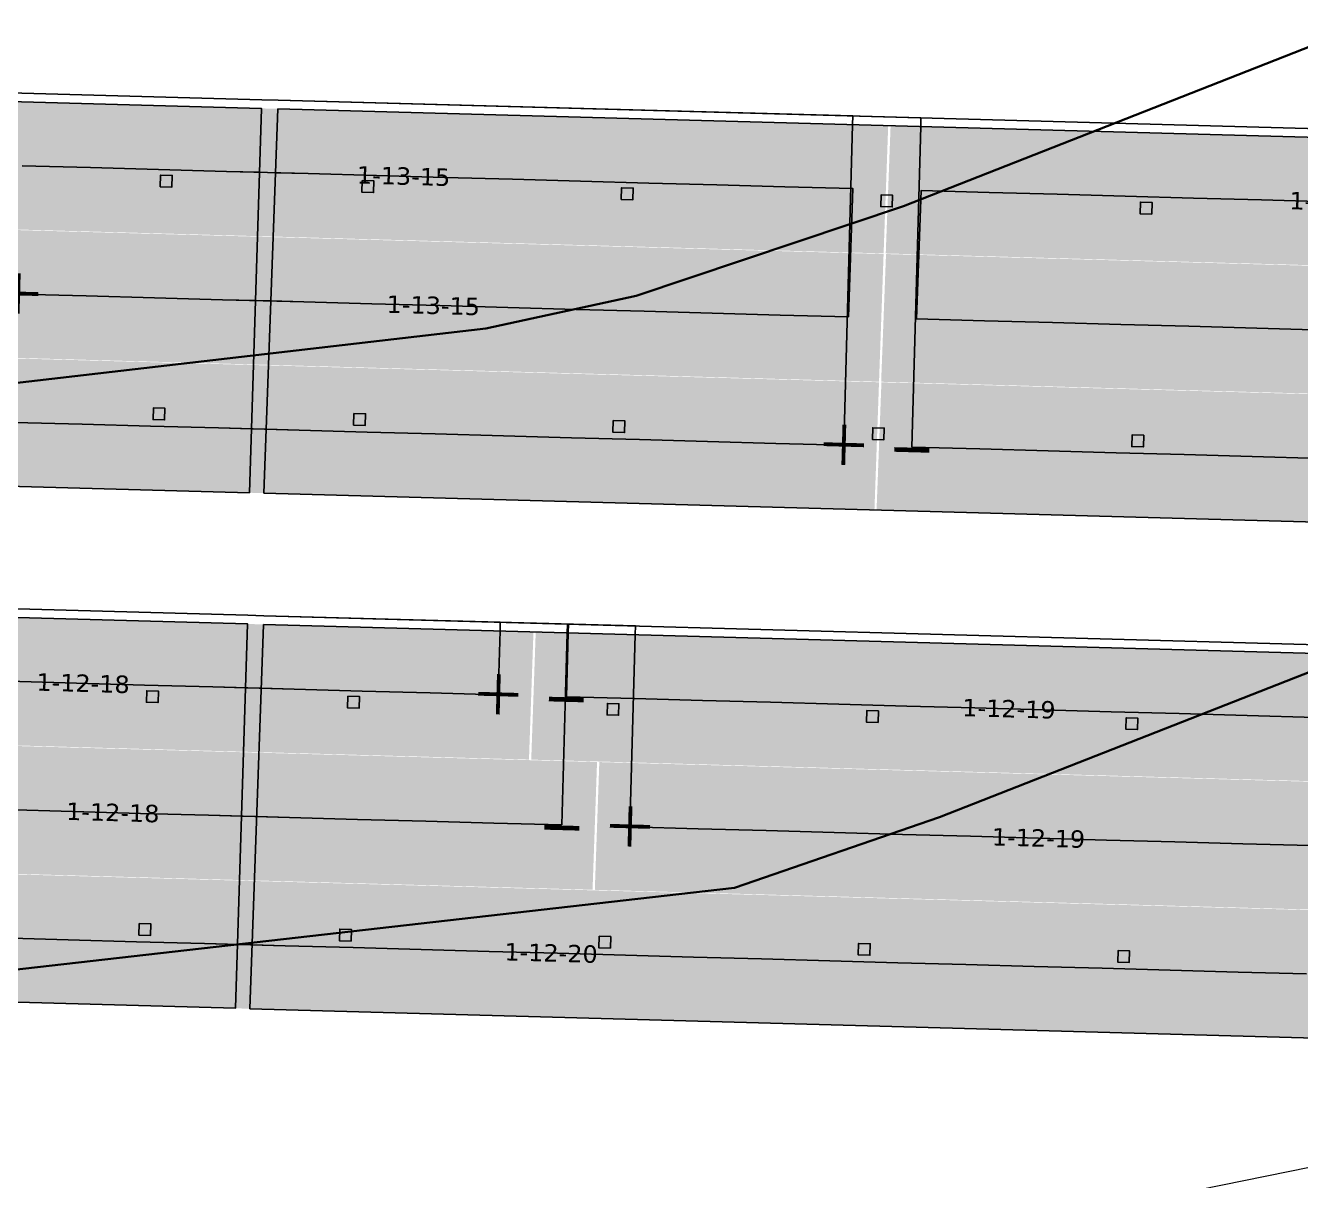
# Model space of a CAD drawing. Header units: metres. Extents: x 1477905 to 1478744, y 4202276 to 4202610.
# Drawn here: x 1478377.03 to 1478398.98, y 4202398.02 to 4202417.91 of the extents above; entities that cross this region are included whole.
import ezdxf

# ---------------------------------------------------------------- set-up
doc = ezdxf.new("R2010")
doc.units = ezdxf.units.M
doc.layers.add('Nouveau Terrain - CN - Courbes', color=22, linetype='Continuous', lineweight=0)
for name, color, linetype in [('PVcase DC Extensions', 170, 'Continuous'), ('PVcase Device Coloring', 7, 'Continuous'), ('PVcase Polarity Symbols', 7, 'Continuous'), ('PVcase Poles', 7, 'Continuous'), ('PVcase PV Modules (full frames)', 142, 'Continuous'), ('PVcase PV Modules (optimised)', 142, 'Continuous'), ('PVcase String Cables', 150, 'Continuous'), ('PVcase Stringing Numbers', 7, 'Continuous'), ('PVcase Strings', 92, 'Continuous')]:
    doc.layers.add(name, color=color, linetype=linetype)
doc.layers.add('PVcase Offsets', color=240, linetype='Continuous', plot=False)
doc.styles.get("Standard").update_dxf_attribs({"font": 'verdana.ttf'})
doc.styles.add('UBS-Style de texte', font='verdana.ttf')

# ---------------------------------------------------------------- blocks, each defined once
blk = doc.blocks.new('3P18@15DEG F FX ID1 PVBlock')
at = {"layer": 'PVcase PV Modules (optimised)', "color": 0}
blk.add_polyline3d([(0, 0, 1.773945735132677), (21.06698842950539, -0.5810537936249766, 1.773945735132684), (20.88445742833417, -7.198992669318528, 7.019385073192552e-15), (-0.1825310011712116, -6.617938875693552, 0)], close=True, dxfattribs=at)

msp = doc.modelspace()

# ---------------------------------------------------------------- hatches: boundary and pattern name
at = {"layer": 'PVcase Device Coloring', "true_color": 0xb3ff80, "transparency": 33554582}
for points in [[(1478375.278881407, 4202416.642338211), (1478375.2002436, 4202414.443291325), (1478391.806390218, 4202413.985273105), (1478391.885028024, 4202416.184319991)], [(1478391.926663818, 4202416.183171623), (1478391.843022988, 4202413.984262726), (1478407.262120354, 4202413.558984809), (1478407.345761185, 4202415.757893706)], [(1478376.381997344, 4202414.401034152), (1478376.303359537, 4202412.201987267), (1478391.727407205, 4202411.776572809), (1478391.806045012, 4202413.975619694)], [(1478391.847680806, 4202413.974471327), (1478391.764039976, 4202411.77556243), (1478408.349775198, 4202411.318107186), (1478408.433416028, 4202413.517016083)], [(1478359.898567809, 4202412.644788933), (1478359.819930003, 4202410.445742047), (1478391.648424193, 4202409.567872511), (1478391.727062, 4202411.766919397)], [(1478391.768697794, 4202411.76577103), (1478391.685056964, 4202409.566862132), (1478423.497384144, 4202408.689438509), (1478423.581024974, 4202410.888347406)]]:
    msp.add_hatch(color=71, dxfattribs=at).paths.add_polyline_path(points, flags=0)
at = {"layer": 'PVcase Device Coloring', "true_color": 0x004f27, "transparency": 33554582}
for points in [[(1478370.349331111, 4202407.895520576), (1478370.272152529, 4202405.696433443), (1478385.701529077, 4202405.270872012), (1478385.778707659, 4202407.469959145)], [(1478385.817677529, 4202407.468884307), (1478385.740498947, 4202405.269797173), (1478402.110842111, 4202404.818282709), (1478402.188020693, 4202407.017369843)], [(1478370.278852203, 4202405.686585725), (1478370.201673621, 4202403.487498592), (1478386.796105484, 4202403.029803484), (1478386.873284065, 4202405.228890617)], [(1478386.912253936, 4202405.227815779), (1478386.835075354, 4202403.028728645), (1478402.03332473, 4202402.609541989), (1478402.110503311, 4202404.808629123)], [(1478370.208373295, 4202403.477650875), (1478370.131194714, 4202401.278563742), (1478401.955807348, 4202400.400801267), (1478402.03298593, 4202402.599888401)]]:
    msp.add_hatch(color=118, dxfattribs=at).paths.add_polyline_path(points, flags=0)

# ---------------------------------------------------------------- linework, layer by layer
at = {"layer": 'Nouveau Terrain - CN - Courbes', "linetype": 'Continuous', "lineweight": 35}
for points in [[(1478337.457421011, 4202401.986716713, 71), (1478354.327840595, 4202409.69095444, 71), (1478355.155758695, 4202409.886721198, 71), (1478357.841897795, 4202409.550176228, 71), (1478384.956839326, 4202412.694050048, 71), (1478387.545978782, 4202413.252247488, 71), (1478392.146986342, 4202414.797012134, 71), (1478416.293278103, 4202424.288687192, 71), (1478419.272152424, 4202425.748479682, 71), (1478427.267564906, 4202430.367841862, 71), (1478429.694892853, 4202432.268024373, 71), (1478433.991772631, 4202436.458588599, 71), (1478451.509308918, 4202456.490636334, 71), (1478452.590462386, 4202460.28527189, 71), (1478451.696483754, 4202460.455915035, 71)], [(1478341.465597774, 4202395.493699051, 70), (1478348.246705529, 4202395.751139259, 70), (1478356.04000267, 4202399.324013291, 70), (1478356.858277957, 4202399.222257917, 70), (1478376.277556422, 4202401.586958376, 70), (1478389.240431654, 4202403.060523738, 70), (1478392.766873649, 4202404.278856405, 70), (1478421.404657081, 4202415.513593297, 70), (1478433.2375831, 4202422.518248677, 70), (1478436.385703425, 4202425.313943821, 70), (1478447.54303221, 4202438.003245891, 70), (1478456.228884578, 4202448.355278115, 70), (1478460.651958485, 4202453.696083892, 70), (1478462.121942925, 4202455.330648638, 70), (1478462.70327535, 4202456.481623814, 70), (1478463.14989316, 4202459.692863106, 70), (1478462.948656858, 4202460.04113154, 70), (1478462.254037918, 4202460.105405464, 70)]]:
    msp.add_polyline3d(points, dxfattribs=at)
at = {"layer": 'PVcase DC Extensions'}
for points in [[(1478380.495828849, 4202415.397840392, 73.25382765177075), (1478381.062556402, 4202415.382209336, 73.2457932444029), (1478381.336596795, 4202415.374650961, 73.24174539354762), (1478381.903117682, 4202415.35902561, 73.2244557138359)], [(1478381.82413467, 4202413.150325313, 72.63255311793509), (1478381.257613783, 4202413.165950668, 72.64984279864936), (1478380.993235974, 4202413.173242537, 72.6536747248501), (1478380.426508422, 4202413.188873589, 72.66170913113359)], [(1478380.357187995, 4202410.979906786, 72.06959061049945), (1478380.923915547, 4202410.964275731, 72.06155620329844), (1478381.17863077, 4202410.957250368, 72.05794020175195), (1478381.745151657, 4202410.941625016, 72.04065052178959)], [(1478380.256516569, 4202406.521660148, 72.34581977493289), (1478380.823227316, 4202406.50602956, 72.33667572226166), (1478381.090713085, 4202406.498651969, 72.3319244866076), (1478381.657275044, 4202406.483025485, 72.31603865599845)], [(1478381.579757663, 4202404.274284764, 71.72409314792357), (1478381.013195704, 4202404.289911248, 71.73997897816247), (1478380.752748408, 4202404.297094708, 71.74457475933404), (1478380.186037661, 4202404.312725297, 71.75371881225519)], [(1478380.115558753, 4202402.103790447, 71.16161784982737), (1478380.6822695, 4202402.088159858, 71.15247379690622), (1478380.935678322, 4202402.081170527, 71.1480334699628), (1478381.502240281, 4202402.065544043, 71.13214763956317)]]:
    msp.add_polyline3d(points, dxfattribs=at)
at = {"layer": 'PVcase Offsets', "lineweight": 0}
msp.add_lwpolyline([(1478336.653279952, 4202397.082392415), (1478356.385953678, 4202396.519272732), (1478375.33579532, 4202395.432378176), (1478391.166266549, 4202396.634296417), (1478409.792044454, 4202400.420287794), (1478424.338882128, 4202406.468685866), (1478438.649206015, 4202415.323394071), (1478457.015813257, 4202417.309375491), (1478458.840180576, 4202415.514034653), (1478439.998147151, 4202411.754207935), (1478437.313229889, 4202409.707450787), (1478427.14903107, 4202403.095863849), (1478411.99033549, 4202396.586962639), (1478407.669610445, 4202395.390793254), (1478392.689300861, 4202392.081348936), (1478388.430220432, 4202391.892159718), (1478375.013395144, 4202392.502047614), (1478356.330812155, 4202394.520033022), (1478337.247345298, 4202393.893641054)], dxfattribs=at)
at = {"layer": 'PVcase Poles'}
for points in [[(1478379.355463847, 4202415.133370101, 70.31638069525403), (1478379.360978, 4202415.333294073, 70.31638069525403), (1478379.360978, 4202415.333294073, 73.2442038832408), (1478379.355463847, 4202415.133370101, 73.19060866358515), (1478379.355463847, 4202415.133370101, 70.31638069525403), (1478379.555387818, 4202415.127855949, 70.31638069525403), (1478379.555387818, 4202415.127855949, 73.18777437321147), (1478379.355463847, 4202415.133370101, 73.19060866358515), (1478379.555387818, 4202415.127855949, 73.18777437321147), (1478379.56090197, 4202415.327779921, 73.2413695928671), (1478379.56090197, 4202415.327779921, 70.31638069525403), (1478379.555387818, 4202415.127855949, 70.31638069525403), (1478379.56090197, 4202415.327779921, 70.31638069525403), (1478379.360978, 4202415.333294073, 70.31638069525403), (1478379.56090197, 4202415.327779921, 70.31638069525403), (1478379.56090197, 4202415.327779921, 73.2413695928671), (1478379.360978, 4202415.333294073, 73.2442038832408)], [(1478382.825527805, 4202415.037661412, 70.26328967149922), (1478382.831041957, 4202415.237585383, 70.26328967149922), (1478382.831041957, 4202415.237585383, 73.17037144191048), (1478382.825527805, 4202415.037661412, 73.11675667086412), (1478382.825527805, 4202415.037661412, 70.26328967149922), (1478383.025451776, 4202415.032147259, 70.26328967149922), (1478383.025451776, 4202415.032147259, 73.11065518093683), (1478382.825527805, 4202415.037661412, 73.11675667086412), (1478383.025451776, 4202415.032147259, 73.11065518093683), (1478383.030965928, 4202415.232071231, 73.16426995198319), (1478383.030965928, 4202415.232071231, 70.26328967149922), (1478383.025451776, 4202415.032147259, 70.26328967149922), (1478383.030965928, 4202415.232071231, 70.26328967149922), (1478382.831041957, 4202415.237585383, 70.26328967149922), (1478383.030965928, 4202415.232071231, 70.26328967149922), (1478383.030965928, 4202415.232071231, 73.16426995198319), (1478382.831041957, 4202415.237585383, 73.17037144191048)], [(1478387.290751515, 4202414.914504978, 70.16432557179411), (1478387.296265668, 4202415.11442895, 70.16432557179411), (1478387.296265668, 4202415.11442895, 73.03409705093718), (1478387.290751515, 4202414.914504978, 72.98048227989081), (1478387.290751515, 4202414.914504978, 70.16432557179411), (1478387.490675486, 4202414.908990826, 70.16432557179411), (1478387.490675486, 4202414.908990826, 72.97438078996352), (1478387.290751515, 4202414.914504978, 72.98048227989081), (1478387.490675486, 4202414.908990826, 72.97438078996352), (1478387.496189639, 4202415.108914797, 73.02799556100987), (1478387.496189639, 4202415.108914797, 70.16432557179411), (1478387.490675486, 4202414.908990826, 70.16432557179411), (1478387.496189639, 4202415.108914797, 70.16432557179411), (1478387.296265668, 4202415.11442895, 70.16432557179411), (1478387.496189639, 4202415.108914797, 70.16432557179411), (1478387.496189639, 4202415.108914797, 73.02799556100987), (1478387.296265668, 4202415.11442895, 73.03409705093718)], [(1478391.755975226, 4202414.791348543, 70.01584706637898), (1478391.761489378, 4202414.991272515, 70.01584706637898), (1478391.761489378, 4202414.991272515, 72.89782265971351), (1478391.755975226, 4202414.791348543, 72.84420788866716), (1478391.755975226, 4202414.791348543, 70.01584706637898), (1478391.955899196, 4202414.785834391, 70.01584706637898), (1478391.955899196, 4202414.785834391, 72.83810639873987), (1478391.755975226, 4202414.791348543, 72.84420788866716), (1478391.955899196, 4202414.785834391, 72.83810639873987), (1478391.961413349, 4202414.985758362, 72.89172116978622), (1478391.961413349, 4202414.985758362, 70.01584706637898), (1478391.955899196, 4202414.785834391, 70.01584706637898), (1478391.961413349, 4202414.985758362, 70.01584706637898), (1478391.761489378, 4202414.991272515, 70.01584706637898), (1478391.961413349, 4202414.985758362, 70.01584706637898), (1478391.961413349, 4202414.985758362, 72.89172116978622), (1478391.761489378, 4202414.991272515, 72.89782265971351)], [(1478396.221198936, 4202414.668192109, 69.84457315604857), (1478396.226713088, 4202414.868116081, 69.84457315604857), (1478396.226713088, 4202414.868116081, 72.76154826874021), (1478396.221198936, 4202414.668192109, 72.70793349769384), (1478396.221198936, 4202414.668192109, 69.84457315604857), (1478396.421122907, 4202414.662677957, 69.84457315604857), (1478396.421122907, 4202414.662677957, 72.70183200776655), (1478396.221198936, 4202414.668192109, 72.70793349769384), (1478396.421122907, 4202414.662677957, 72.70183200776655), (1478396.426637059, 4202414.862601928, 72.75544677881291), (1478396.426637059, 4202414.862601928, 69.84457315604857), (1478396.421122907, 4202414.662677957, 69.84457315604857), (1478396.426637059, 4202414.862601928, 69.84457315604857), (1478396.226713088, 4202414.868116081, 69.84457315604857), (1478396.426637059, 4202414.862601928, 69.84457315604857), (1478396.426637059, 4202414.862601928, 72.75544677881291), (1478396.226713088, 4202414.868116081, 72.76154826874021)], [(1478379.229654157, 4202411.124314745, 69.91885597667104), (1478379.235168309, 4202411.324238717, 69.91885597667104), (1478379.235168309, 4202411.324238717, 72.16956757654552), (1478379.229654157, 4202411.124314745, 72.11597235688987), (1478379.229654157, 4202411.124314745, 69.91885597667104), (1478379.429578128, 4202411.118800593, 69.91885597667104), (1478379.429578128, 4202411.118800593, 72.11313806651619), (1478379.229654157, 4202411.124314745, 72.11597235688987), (1478379.429578128, 4202411.118800593, 72.11313806651619), (1478379.43509228, 4202411.318724564, 72.16673328617182), (1478379.43509228, 4202411.318724564, 69.91885597667104), (1478379.429578128, 4202411.118800593, 69.91885597667104), (1478379.43509228, 4202411.318724564, 69.91885597667104), (1478379.235168309, 4202411.324238717, 69.91885597667104), (1478379.43509228, 4202411.318724564, 69.91885597667104), (1478379.43509228, 4202411.318724564, 72.16673328617182), (1478379.235168309, 4202411.324238717, 72.16956757654552)], [(1478382.682181482, 4202411.029089737, 69.86990168264346), (1478382.687695635, 4202411.229013708, 69.86990168264346), (1478382.687695635, 4202411.229013708, 72.09612701669893), (1478382.682181482, 4202411.029089737, 72.04251224565257), (1478382.682181482, 4202411.029089737, 69.86990168264346), (1478382.882105453, 4202411.023575584, 69.86990168264346), (1478382.882105453, 4202411.023575584, 72.03641075572527), (1478382.682181482, 4202411.029089737, 72.04251224565257), (1478382.882105453, 4202411.023575584, 72.03641075572527), (1478382.887619606, 4202411.223499556, 72.09002552677164), (1478382.887619606, 4202411.223499556, 69.86990168264346), (1478382.882105453, 4202411.023575584, 69.86990168264346), (1478382.887619606, 4202411.223499556, 69.86990168264346), (1478382.687695635, 4202411.229013708, 69.86990168264346), (1478382.887619606, 4202411.223499556, 69.86990168264346), (1478382.887619606, 4202411.223499556, 72.09002552677164), (1478382.687695635, 4202411.229013708, 72.09612701669893)], [(1478387.147405192, 4202410.905933303, 69.7914116861944), (1478387.152919345, 4202411.105857274, 69.7914116861944), (1478387.152919345, 4202411.105857274, 71.959852625731), (1478387.147405192, 4202410.905933303, 71.90623785468465), (1478387.147405192, 4202410.905933303, 69.7914116861944), (1478387.347329163, 4202410.90041915, 69.7914116861944), (1478387.347329163, 4202410.90041915, 71.90013636475734), (1478387.147405192, 4202410.905933303, 71.90623785468465), (1478387.347329163, 4202410.90041915, 71.90013636475734), (1478387.352843316, 4202411.100343122, 71.95375113580371), (1478387.352843316, 4202411.100343122, 69.7914116861944), (1478387.347329163, 4202410.90041915, 69.7914116861944), (1478387.352843316, 4202411.100343122, 69.7914116861944), (1478387.152919345, 4202411.105857274, 69.7914116861944), (1478387.352843316, 4202411.100343122, 69.7914116861944), (1478387.352843316, 4202411.100343122, 71.95375113580371), (1478387.152919345, 4202411.105857274, 71.959852625731)], [(1478391.612628903, 4202410.782776868, 69.6457633088528), (1478391.618143055, 4202410.98270084, 69.6457633088528), (1478391.618143055, 4202410.98270084, 71.82357823450735), (1478391.612628903, 4202410.782776868, 71.76996346346098), (1478391.612628903, 4202410.782776868, 69.6457633088528), (1478391.812552874, 4202410.777262716, 69.6457633088528), (1478391.812552874, 4202410.777262716, 71.7638619735337), (1478391.612628903, 4202410.782776868, 71.76996346346098), (1478391.812552874, 4202410.777262716, 71.7638619735337), (1478391.818067026, 4202410.977186687, 71.81747674458005), (1478391.818067026, 4202410.977186687, 69.6457633088528), (1478391.812552874, 4202410.777262716, 69.6457633088528), (1478391.818067026, 4202410.977186687, 69.6457633088528), (1478391.618143055, 4202410.98270084, 69.6457633088528), (1478391.818067026, 4202410.977186687, 69.6457633088528), (1478391.818067026, 4202410.977186687, 71.81747674458005), (1478391.618143055, 4202410.98270084, 71.82357823450735)], [(1478396.077852613, 4202410.659620435, 69.47744401190695), (1478396.083366766, 4202410.859544407, 69.47744401190695), (1478396.083366766, 4202410.859544407, 71.687303843779), (1478396.077852613, 4202410.659620435, 71.63368907273265), (1478396.077852613, 4202410.659620435, 69.47744401190695), (1478396.277776584, 4202410.654106283, 69.47744401190695), (1478396.277776584, 4202410.654106283, 71.62758758280536), (1478396.077852613, 4202410.659620435, 71.63368907273265), (1478396.277776584, 4202410.654106283, 71.62758758280536), (1478396.283290736, 4202410.854030254, 71.68120235385172), (1478396.283290736, 4202410.854030254, 69.47744401190695), (1478396.277776584, 4202410.654106283, 69.47744401190695), (1478396.283290736, 4202410.854030254, 69.47744401190695), (1478396.083366766, 4202410.859544407, 69.47744401190695), (1478396.283290736, 4202410.854030254, 69.47744401190695), (1478396.283290736, 4202410.854030254, 71.68120235385172), (1478396.083366766, 4202410.859544407, 71.687303843779)], [(1478379.116079512, 4202406.257191845, 69.43860636931397), (1478379.121593664, 4202406.457115817, 69.43860636931397), (1478379.121593664, 4202406.457115817, 72.33841380322733), (1478379.116079512, 4202406.257191845, 72.28481699427934), (1478379.116079512, 4202406.257191845, 69.43860636931397), (1478379.316003483, 4202406.251677693, 69.43860636931397), (1478379.316003483, 4202406.251677693, 72.28159115924278), (1478379.116079512, 4202406.257191845, 72.28481699427934), (1478379.316003483, 4202406.251677693, 72.28159115924278), (1478379.321517635, 4202406.451601665, 72.33518796819077), (1478379.321517635, 4202406.451601665, 69.43860636931397), (1478379.316003483, 4202406.251677693, 69.43860636931397), (1478379.321517635, 4202406.451601665, 69.43860636931397), (1478379.121593664, 4202406.457115817, 69.43860636931397), (1478379.321517635, 4202406.451601665, 69.43860636931397), (1478379.321517635, 4202406.451601665, 72.33518796819077), (1478379.121593664, 4202406.457115817, 72.33841380322733)], [(1478382.579889851, 4202406.16165564, 69.38985850076266), (1478382.585404003, 4202406.361579612, 69.38985850076266), (1478382.585404003, 4202406.361579612, 72.26425835777759), (1478382.579889851, 4202406.16165564, 72.210647473452), (1478382.579889851, 4202406.16165564, 69.38985850076266), (1478382.779813822, 4202406.156141488, 69.38985850076266), (1478382.779813822, 4202406.156141488, 72.2050418052667), (1478382.579889851, 4202406.16165564, 72.210647473452), (1478382.779813822, 4202406.156141488, 72.2050418052667), (1478382.785327974, 4202406.35606546, 72.2586526895923), (1478382.785327974, 4202406.35606546, 69.38985850076266), (1478382.779813822, 4202406.156141488, 69.38985850076266), (1478382.785327974, 4202406.35606546, 69.38985850076266), (1478382.585404003, 4202406.361579612, 69.38985850076266), (1478382.785327974, 4202406.35606546, 69.38985850076266), (1478382.785327974, 4202406.35606546, 72.2586526895923), (1478382.585404003, 4202406.361579612, 72.26425835777759)], [(1478387.045437284, 4202406.038490278, 69.3269543241006), (1478387.050951437, 4202406.238414249, 69.3269543241006), (1478387.050951437, 4202406.238414249, 72.13904887468537), (1478387.045437284, 4202406.038490278, 72.08543799035978), (1478387.045437284, 4202406.038490278, 69.3269543241006), (1478387.245361255, 4202406.032976125, 69.3269543241006), (1478387.245361255, 4202406.032976125, 72.07983232217447), (1478387.045437284, 4202406.038490278, 72.08543799035978), (1478387.245361255, 4202406.032976125, 72.07983232217447), (1478387.250875407, 4202406.232900097, 72.13344320650006), (1478387.250875407, 4202406.232900097, 69.3269543241006), (1478387.245361255, 4202406.032976125, 69.3269543241006), (1478387.250875407, 4202406.232900097, 69.3269543241006), (1478387.050951437, 4202406.238414249, 69.3269543241006), (1478387.250875407, 4202406.232900097, 69.3269543241006), (1478387.250875407, 4202406.232900097, 72.13344320650006), (1478387.050951437, 4202406.238414249, 72.13904887468537)], [(1478391.510984717, 4202405.915324914, 69.19808146408992), (1478391.51649887, 4202406.115248886, 69.19808146408992), (1478391.51649887, 4202406.115248886, 72.01383939134766), (1478391.510984717, 4202405.915324914, 71.96022850702207), (1478391.510984717, 4202405.915324914, 69.19808146408992), (1478391.710908688, 4202405.909810762, 69.19808146408992), (1478391.710908688, 4202405.909810762, 71.95462283883677), (1478391.510984717, 4202405.915324914, 71.96022850702207), (1478391.710908688, 4202405.909810762, 71.95462283883677), (1478391.71642284, 4202406.109734734, 72.00823372316236), (1478391.71642284, 4202406.109734734, 69.19808146408992), (1478391.710908688, 4202405.909810762, 69.19808146408992), (1478391.71642284, 4202406.109734734, 69.19808146408992), (1478391.51649887, 4202406.115248886, 69.19808146408992), (1478391.71642284, 4202406.109734734, 69.19808146408992), (1478391.71642284, 4202406.109734734, 72.00823372316236), (1478391.51649887, 4202406.115248886, 72.01383939134766)], [(1478395.976532151, 4202405.792159552, 69.02890286915243), (1478395.982046303, 4202405.992083523, 69.02890286915243), (1478395.982046303, 4202405.992083523, 71.88862990825544), (1478395.976532151, 4202405.792159552, 71.83501902392985), (1478395.976532151, 4202405.792159552, 69.02890286915243), (1478396.176456121, 4202405.786645399, 69.02890286915243), (1478396.176456121, 4202405.786645399, 71.82941335574453), (1478395.976532151, 4202405.792159552, 71.83501902392985), (1478396.176456121, 4202405.786645399, 71.82941335574453), (1478396.181970274, 4202405.986569371, 71.88302424007013), (1478396.181970274, 4202405.986569371, 69.02890286915243), (1478396.176456121, 4202405.786645399, 69.02890286915243), (1478396.181970274, 4202405.986569371, 69.02890286915243), (1478395.982046303, 4202405.992083523, 69.02890286915243), (1478396.181970274, 4202405.986569371, 69.02890286915243), (1478396.181970274, 4202405.986569371, 71.88302424007013), (1478395.982046303, 4202405.992083523, 71.88862990825544)], [(1478378.988167294, 4202402.248194479, 69.04339803888281), (1478378.993681447, 4202402.448118451, 69.04339803888281), (1478378.993681447, 4202402.448118451, 71.26380936276216), (1478378.988167294, 4202402.248194479, 71.21021255381417), (1478378.988167294, 4202402.248194479, 69.04339803888281), (1478379.188091265, 4202402.242680327, 69.04339803888281), (1478379.188091265, 4202402.242680327, 71.20698671877763), (1478378.988167294, 4202402.248194479, 71.21021255381417), (1478379.188091265, 4202402.242680327, 71.20698671877763), (1478379.193605417, 4202402.442604299, 71.26058352772561), (1478379.193605417, 4202402.442604299, 69.04339803888281), (1478379.188091265, 4202402.242680327, 69.04339803888281), (1478379.193605417, 4202402.442604299, 69.04339803888281), (1478378.993681447, 4202402.448118451, 69.04339803888281), (1478379.193605417, 4202402.442604299, 69.04339803888281), (1478379.193605417, 4202402.442604299, 71.26058352772561), (1478378.993681447, 4202402.448118451, 71.26380936276216)], [(1478382.439203503, 4202402.1530106, 68.99371389996996), (1478382.444717655, 4202402.352934572, 68.99371389996996), (1478382.444717655, 4202402.352934572, 71.1899360513753), (1478382.439203503, 4202402.1530106, 71.1363251670497), (1478382.439203503, 4202402.1530106, 68.99371389996996), (1478382.639127473, 4202402.147496448, 68.99371389996996), (1478382.639127473, 4202402.147496448, 71.1307194988644), (1478382.439203503, 4202402.1530106, 71.1363251670497), (1478382.639127473, 4202402.147496448, 71.1307194988644), (1478382.644641626, 4202402.34742042, 71.18433038318999), (1478382.644641626, 4202402.34742042, 68.99371389996996), (1478382.639127473, 4202402.147496448, 68.99371389996996), (1478382.644641626, 4202402.34742042, 68.99371389996996), (1478382.444717655, 4202402.352934572, 68.99371389996996), (1478382.644641626, 4202402.34742042, 68.99371389996996), (1478382.644641626, 4202402.34742042, 71.18433038318999), (1478382.444717655, 4202402.352934572, 71.1899360513753)], [(1478386.904750936, 4202402.029845238, 68.91392232144383), (1478386.910265088, 4202402.229769209, 68.91392232144383), (1478386.910265088, 4202402.229769209, 71.06472656828787), (1478386.904750936, 4202402.029845238, 71.01111568396227), (1478386.904750936, 4202402.029845238, 68.91392232144383), (1478387.104674906, 4202402.024331085, 68.91392232144383), (1478387.104674906, 4202402.024331085, 71.00551001577696), (1478386.904750936, 4202402.029845238, 71.01111568396227), (1478387.104674906, 4202402.024331085, 71.00551001577696), (1478387.110189059, 4202402.224255057, 71.05912090010256), (1478387.110189059, 4202402.224255057, 68.91392232144383), (1478387.104674906, 4202402.024331085, 68.91392232144383), (1478387.110189059, 4202402.224255057, 68.91392232144383), (1478386.910265088, 4202402.229769209, 68.91392232144383), (1478387.110189059, 4202402.224255057, 68.91392232144383), (1478387.110189059, 4202402.224255057, 71.05912090010256), (1478386.910265088, 4202402.229769209, 71.06472656828787)], [(1478391.370298369, 4202401.906679874, 68.79235302343812), (1478391.375812521, 4202402.106603846, 68.79235302343812), (1478391.375812521, 4202402.106603846, 70.93951708495017), (1478391.370298369, 4202401.906679874, 70.88590620062458), (1478391.370298369, 4202401.906679874, 68.79235302343812), (1478391.57022234, 4202401.901165722, 68.79235302343812), (1478391.57022234, 4202401.901165722, 70.88030053243926), (1478391.370298369, 4202401.906679874, 70.88590620062458), (1478391.57022234, 4202401.901165722, 70.88030053243926), (1478391.575736492, 4202402.101089694, 70.93391141676486), (1478391.575736492, 4202402.101089694, 68.79235302343812), (1478391.57022234, 4202401.901165722, 68.79235302343812), (1478391.575736492, 4202402.101089694, 68.79235302343812), (1478391.375812521, 4202402.106603846, 68.79235302343812), (1478391.575736492, 4202402.101089694, 68.79235302343812), (1478391.575736492, 4202402.101089694, 70.93391141676486), (1478391.375812521, 4202402.106603846, 70.93951708495017)], [(1478395.835845802, 4202401.783514512, 68.61589525721075), (1478395.841359955, 4202401.983438483, 68.61589525721075), (1478395.841359955, 4202401.983438483, 70.81430760185793), (1478395.835845802, 4202401.783514512, 70.76069671753234), (1478395.835845802, 4202401.783514512, 68.61589525721075), (1478396.035769773, 4202401.778000359, 68.61589525721075), (1478396.035769773, 4202401.778000359, 70.75509104934703), (1478395.835845802, 4202401.783514512, 70.76069671753234), (1478396.035769773, 4202401.778000359, 70.75509104934703), (1478396.041283925, 4202401.977924331, 70.80870193367262), (1478396.041283925, 4202401.977924331, 68.61589525721075), (1478396.035769773, 4202401.778000359, 68.61589525721075), (1478396.041283925, 4202401.977924331, 68.61589525721075), (1478395.841359955, 4202401.983438483, 68.61589525721075), (1478396.041283925, 4202401.977924331, 68.61589525721075), (1478396.041283925, 4202401.977924331, 70.80870193367262), (1478395.841359955, 4202401.983438483, 70.81430760185793)]]:
    msp.add_polyline3d(points, dxfattribs=at)
at = {"layer": 'PVcase String Cables'}
for points in [[(1478339.39678923, 4202426.922976313, 75.2615842802292), (1478338.972970444, 4202426.934665763, 75.27234791761173), (1478338.972970444, 4202426.934665763, 72.26376260392145), (1478337.827365164, 4202426.966262984, 72.27539223259011), (1478337.764383665, 4202424.682773029, 72.08485192833284), (1478337.701402166, 4202422.399283075, 71.89395228101006), (1478337.638420667, 4202420.11579312, 71.70333161842352), (1478337.575439169, 4202417.832303165, 71.51401955031683), (1478338.73053935, 4202417.800444063, 71.50061500797331), (1478338.73053935, 4202417.800444063, 74.4876823550252), (1478359.787652788, 4202417.219662637, 73.84247573136305), (1478360.036896747, 4202417.212788179, 73.83919189991994), (1478381.101770053, 4202416.631792726, 73.54055854005375), (1478381.381276443, 4202416.624083592, 73.53640319854627), (1478402.438468141, 4202416.043300007, 72.8937576867437), (1478402.703767161, 4202416.03598273, 72.88348785621926), (1478406.772055796, 4202415.92377426, 72.724716469647), (1478406.767920182, 4202415.773831281, 72.724655346715), (1478406.73758712, 4202414.674059996, 72.42963621292373)], [(1478339.39678923, 4202426.922976313, 75.2615842802292), (1478338.972970444, 4202426.934665763, 75.27234791761173), (1478338.972970444, 4202426.934665763, 72.26376260392145), (1478337.827365164, 4202426.966262984, 72.27539223259011), (1478337.764383665, 4202424.682773029, 72.08485192833284), (1478337.701402166, 4202422.399283075, 71.89395228101006), (1478337.638420667, 4202420.11579312, 71.70333161842352), (1478337.575439169, 4202417.832303165, 71.51401955031683), (1478338.73053935, 4202417.800444063, 71.50061500797331), (1478338.73053935, 4202417.800444063, 74.4876823550252), (1478359.787652788, 4202417.219662637, 73.84247573136305), (1478360.036896747, 4202417.212788179, 73.83919189991994), (1478381.101770053, 4202416.631792726, 73.54055854005375), (1478381.381276443, 4202416.624083592, 73.53640319854627), (1478402.438468141, 4202416.043300007, 72.8937576867437), (1478402.703767161, 4202416.03598273, 72.88348785621926), (1478407.920643078, 4202415.892094792, 72.67989103771852), (1478407.916507464, 4202415.742151812, 72.67982991478523), (1478407.825241963, 4202412.433182374, 71.79218235455964)], [(1478339.39678923, 4202426.922976313, 75.2615842802292), (1478338.972970444, 4202426.934665763, 75.27234791761173), (1478338.972970444, 4202426.934665763, 72.26376260392145), (1478337.827365164, 4202426.966262984, 72.27539223259011), (1478337.764383665, 4202424.682773029, 72.08485192833284), (1478337.701402166, 4202422.399283076, 71.89395228108813), (1478337.638420667, 4202420.115793121, 71.703331618501), (1478337.575439169, 4202417.832303166, 71.51401955039431), (1478338.73053935, 4202417.800444064, 71.50061500805135), (1478338.73053935, 4202417.800444064, 74.48768235502622), (1478359.787652788, 4202417.219662638, 73.84247573136408), (1478360.036896747, 4202417.21278818, 73.83919189992035), (1478381.101770053, 4202416.631792727, 73.54055854005415), (1478381.381276443, 4202416.624083593, 73.53640319854729), (1478402.438468141, 4202416.043300008, 72.8937576867447), (1478402.703767161, 4202416.035982731, 72.88348785622064), (1478409.09230592, 4202415.859778872, 72.63416504561953), (1478409.088170306, 4202415.709835891, 72.63410392268486), (1478408.996904805, 4202412.400866453, 71.7464563625841)], [(1478339.39678923, 4202426.922976313, 75.2615842802292), (1478338.972970444, 4202426.934665763, 75.27234791761173), (1478338.972970444, 4202426.934665763, 72.26376260392145), (1478337.827365164, 4202426.966262984, 72.27539223259011), (1478337.764383665, 4202424.682773029, 72.08485192833284), (1478337.701402166, 4202422.399283075, 71.89395228101006), (1478337.638420667, 4202420.11579312, 71.70333161842352), (1478337.575439169, 4202417.832303165, 71.51401955031683), (1478338.73053935, 4202417.800444063, 71.50061500797331), (1478338.73053935, 4202417.800444063, 74.4876823550252), (1478359.787652788, 4202417.219662637, 73.84247573136305), (1478360.036896747, 4202417.212788179, 73.83919189991994), (1478381.101770053, 4202416.631792726, 73.54055854005375), (1478381.381276443, 4202416.624083592, 73.53640319854627), (1478402.438468141, 4202416.043300007, 72.8937576867437), (1478402.703767161, 4202416.03598273, 72.88348785621926), (1478407.943718638, 4202415.891458339, 72.678990477556), (1478407.939583024, 4202415.741515359, 72.67892935462271), (1478407.909249961, 4202414.641744075, 72.38391022104058)], [(1478339.39678923, 4202426.922976313, 75.2615842802292), (1478338.972970444, 4202426.934665763, 75.27234791761173), (1478338.972970444, 4202426.934665763, 72.26376260392145), (1478337.827365164, 4202426.966262984, 72.27539223259011), (1478337.764383665, 4202424.682773029, 72.08485192833284), (1478337.701402166, 4202422.399283075, 71.89395228101006), (1478337.638420668, 4202420.11579312, 71.70333161842112), (1478337.575439169, 4202417.832303165, 71.51401955031442), (1478338.73053935, 4202417.800444064, 71.50061500805135), (1478338.73053935, 4202417.800444064, 74.48768235502622), (1478359.787652788, 4202417.219662638, 73.84247573136408), (1478360.036896747, 4202417.21278818, 73.83919189992035), (1478381.101770053, 4202416.631792728, 73.54055854005458), (1478381.381276443, 4202416.624083593, 73.5364031985483), (1478402.438468141, 4202416.04330001, 72.89375768673965), (1478402.703767161, 4202416.035982733, 72.88348785621433), (1478423.129184462, 4202415.472624275, 72.08635370061889), (1478423.125048847, 4202415.322681289, 72.0862925776863), (1478422.972850909, 4202409.804513697, 70.60601659102541)], [(1478339.39678923, 4202426.922976313, 75.2615842802292), (1478338.972970444, 4202426.934665763, 75.27234791761173), (1478338.972970444, 4202426.934665763, 72.26376260392145), (1478337.827365164, 4202426.966262984, 72.27539223259011), (1478337.764383665, 4202424.682773029, 72.08485192833284), (1478337.701402166, 4202422.399283075, 71.89395228101006), (1478337.638420668, 4202420.11579312, 71.70333161842112), (1478337.575439169, 4202417.832303165, 71.51401955031442), (1478338.73053935, 4202417.800444064, 71.50061500805135), (1478338.73053935, 4202417.800444064, 74.48768235502622), (1478359.787652788, 4202417.219662639, 73.8424757313651), (1478360.036896747, 4202417.21278818, 73.83919189992076), (1478381.101770053, 4202416.63179273, 73.5405585400521), (1478381.381276443, 4202416.624083595, 73.53640319855033), (1478392.449564582, 4202416.318806418, 73.19860954602613), (1478392.445428967, 4202416.168863435, 73.19857215619083), (1478392.293231029, 4202410.650695842, 71.71873314721967)], [(1478339.39678923, 4202426.922976313, 75.2615842802292), (1478338.972970444, 4202426.934665763, 75.27234791761173), (1478338.972970444, 4202426.934665763, 72.26376260392145), (1478337.827365164, 4202426.966262984, 72.27539223259011), (1478337.764383665, 4202424.682773029, 72.08485192833284), (1478337.701402166, 4202422.399283075, 71.89395228101006), (1478337.638420668, 4202420.11579312, 71.70333161842112), (1478337.575439169, 4202417.832303165, 71.51401955031442), (1478338.73053935, 4202417.800444064, 71.50061500805135), (1478338.73053935, 4202417.800444064, 74.48768235502622), (1478359.787652788, 4202417.219662639, 73.8424757313651), (1478360.036896747, 4202417.21278818, 73.83919189992076), (1478381.101770053, 4202416.631792729, 73.54055854005497), (1478381.381276443, 4202416.624083594, 73.53640319854931), (1478391.277555762, 4202416.351131881, 73.23437814320638), (1478391.273420148, 4202416.201188899, 73.23434075337214), (1478391.121222209, 4202410.683021306, 71.75450174443613)], [(1478335.781109813, 4202417.840287281, 74.57650203447052), (1478336.490078488, 4202417.820733065, 74.53081651205929), (1478336.490078488, 4202417.820733065, 71.52405868511133), (1478337.574295261, 4202417.790829051, 71.51058115098733), (1478337.493072588, 4202414.845977574, 71.26643909887956), (1478337.411849914, 4202411.901126095, 71.01590697281806), (1478337.33062724, 4202408.956274617, 70.7644919105075), (1478338.49714523, 4202408.924100597, 70.7314027440549), (1478338.49714523, 4202408.924100597, 73.75242981639438), (1478359.54977773, 4202408.343442759, 72.97453117676247), (1478359.798847632, 4202408.336573102, 72.97131043412146), (1478380.863096304, 4202407.755594875, 72.63143227653067), (1478381.134563646, 4202407.748107468, 72.6266036534175), (1478385.208025085, 4202407.635756325, 72.5123878692566), (1478385.203889471, 4202407.485813347, 72.5123563070075), (1478385.173556409, 4202406.386042063, 72.21744564384558)], [(1478335.781109813, 4202417.840287281, 74.57650203447052), (1478336.490078488, 4202417.820733065, 74.53081651205929), (1478336.490078488, 4202417.820733065, 71.52405868511133), (1478337.574295261, 4202417.790829051, 71.51058115098733), (1478337.493072588, 4202414.845977574, 71.26643909887956), (1478337.411849914, 4202411.901126095, 71.0159069728213), (1478337.33062724, 4202408.956274617, 70.76449191051076), (1478338.49714523, 4202408.924100597, 70.7314027440549), (1478338.49714523, 4202408.924100597, 73.75242981639438), (1478359.54977773, 4202408.343442759, 72.97453117676247), (1478359.798847632, 4202408.336573102, 72.97131043412146), (1478380.863096304, 4202407.755594876, 72.63143227653114), (1478381.134563646, 4202407.748107468, 72.6266036534175), (1478386.36353393, 4202407.603885951, 72.47998855707888), (1478386.359398316, 4202407.453942972, 72.47995699482891), (1478386.268132816, 4202404.144973535, 71.59263579833089)], [(1478335.781109813, 4202417.840287281, 74.57650203447052), (1478336.490078488, 4202417.820733065, 74.53081651205929), (1478336.490078488, 4202417.820733065, 71.52405868511133), (1478337.574295261, 4202417.790829051, 71.51058115098733), (1478337.493072588, 4202414.845977574, 71.26643909887956), (1478337.411849914, 4202411.901126095, 71.0159069728213), (1478337.33062724, 4202408.956274617, 70.76449191051076), (1478338.49714523, 4202408.924100597, 70.7314027440549), (1478338.49714523, 4202408.924100597, 73.75242981639438), (1478359.54977773, 4202408.34344276, 72.97453117676375), (1478359.798847632, 4202408.336573102, 72.97131043412146), (1478380.863096304, 4202407.755594876, 72.63143227653114), (1478381.134563646, 4202407.748107468, 72.6266036534175), (1478387.535627718, 4202407.571558145, 72.44712421968144), (1478387.531492104, 4202407.421615165, 72.44709265743056), (1478387.440226604, 4202404.112645728, 71.55977146093254)], [(1478335.781109813, 4202417.840287281, 74.57650203447052), (1478336.490078488, 4202417.820733065, 74.53081651205929), (1478336.490078488, 4202417.820733065, 71.52405868511133), (1478337.574295261, 4202417.790829051, 71.51058115098733), (1478337.493072588, 4202414.845977574, 71.26643909887956), (1478337.411849914, 4202411.901126095, 71.0159069728213), (1478337.33062724, 4202408.956274617, 70.76449191051076), (1478338.49714523, 4202408.924100597, 70.7314027440549), (1478338.49714523, 4202408.924100597, 73.75242981639438), (1478359.54977773, 4202408.343442759, 72.97453117676247), (1478359.798847632, 4202408.336573102, 72.97131043412146), (1478380.863096304, 4202407.755594875, 72.63143227653443), (1478381.134563646, 4202407.748107467, 72.62660365341658), (1478386.380118873, 4202407.603428517, 72.47952353185825), (1478386.375983259, 4202407.453485539, 72.47949196960914), (1478386.345650197, 4202406.353714256, 72.18458130644723)], [(1478335.781109813, 4202417.840287281, 74.57650203447052), (1478336.490078488, 4202417.820733065, 74.53081651205929), (1478336.490078488, 4202417.820733065, 71.52405868511133), (1478337.574295261, 4202417.790829051, 71.51058115098733), (1478337.493072588, 4202414.845977574, 71.26643909887956), (1478337.411849914, 4202411.901126095, 71.01590697281806), (1478337.33062724, 4202408.956274617, 70.7644919105075), (1478338.49714523, 4202408.924100597, 70.7314027440549), (1478338.49714523, 4202408.924100597, 73.75242981639438), (1478359.54977773, 4202408.343442762, 72.97453117675774), (1478359.798847632, 4202408.336573104, 72.97131043411915), (1478380.863096304, 4202407.75559488, 72.63143227653354), (1478381.134563646, 4202407.748107472, 72.62660365341556), (1478401.584168233, 4202407.184081898, 72.05321719613701), (1478401.580032618, 4202407.03413891, 72.0531856338853), (1478401.42783468, 4202401.515971319, 70.5734539038421)]]:
    msp.add_polyline3d(points, dxfattribs=at)
at = {"layer": 'PVcase Strings'}
for points in [[(1478376.909199328, 4202413.285885357), (1478378.081635692, 4202413.253548101), (1478379.254072057, 4202413.221210845), (1478380.426508422, 4202413.188873589), (1478381.82413467, 4202413.150325313), (1478382.996143489, 4202413.11799985), (1478384.168152308, 4202413.085674386), (1478385.340161127, 4202413.053348922), (1478386.512169946, 4202413.021023458), (1478387.684178765, 4202412.988697995), (1478388.856187584, 4202412.956372531), (1478390.028196403, 4202412.924047067), (1478391.200205222, 4202412.891721603), (1478391.279188234, 4202415.1004219), (1478390.107179415, 4202415.132747363), (1478388.935170596, 4202415.165072828), (1478387.763161777, 4202415.197398291), (1478386.591152958, 4202415.229723754), (1478385.419144139, 4202415.262049219), (1478384.24713532, 4202415.294374682), (1478383.075126501, 4202415.326700146), (1478381.903117682, 4202415.35902561), (1478380.495828849, 4202415.397840392), (1478379.323392485, 4202415.430177648), (1478378.15095612, 4202415.462514903), (1478376.978519755, 4202415.49485216)], [(1478399.483249967, 4202414.874143654), (1478398.311241148, 4202414.906469117), (1478397.139232329, 4202414.938794581), (1478395.96722351, 4202414.971120045), (1478394.795214691, 4202415.003445508), (1478393.623205872, 4202415.035770972), (1478392.451197053, 4202415.068096436), (1478392.372214041, 4202412.859396139), (1478393.54422286, 4202412.827070676), (1478394.716231679, 4202412.794745211), (1478395.888240498, 4202412.762419748), (1478397.060249317, 4202412.730094285), (1478398.232258136, 4202412.69776882), (1478399.404266955, 4202412.665443357)], [(1478391.121222209, 4202410.683021306), (1478389.94921339, 4202410.715346769), (1478388.777204572, 4202410.747672234), (1478387.605195753, 4202410.779997697), (1478386.433186933, 4202410.81232316), (1478385.261178114, 4202410.844648625), (1478384.089169296, 4202410.876974088), (1478382.917160476, 4202410.909299552), (1478381.745151657, 4202410.941625016), (1478380.357187995, 4202410.979906786), (1478379.18475163, 4202411.012244042), (1478378.012315265, 4202411.044581298), (1478376.8398789, 4202411.076918554)], [(1478399.325283943, 4202410.45674306), (1478398.153275124, 4202410.489068523), (1478396.981266305, 4202410.521393987), (1478395.809257486, 4202410.553719451), (1478394.637248666, 4202410.586044914), (1478393.465239848, 4202410.618370378), (1478392.293231029, 4202410.650695842)], [(1478385.173556409, 4202406.386042063), (1478384.001462621, 4202406.41836987), (1478382.829368833, 4202406.450697677), (1478381.657275044, 4202406.483025485), (1478380.256516569, 4202406.521660148), (1478379.08411497, 4202406.553996446), (1478377.911713371, 4202406.586332743), (1478376.739311772, 4202406.61866904)], [(1478399.238681867, 4202405.998108375), (1478398.066588078, 4202406.030436182), (1478396.89449429, 4202406.06276399), (1478395.722400502, 4202406.095091797), (1478394.550306714, 4202406.127419604), (1478393.378212926, 4202406.159747411), (1478392.206119138, 4202406.192075219), (1478391.03402535, 4202406.224403027), (1478389.861931561, 4202406.256730834), (1478388.689837773, 4202406.289058641), (1478387.517743985, 4202406.321386448), (1478386.345650197, 4202406.353714256)], [(1478376.668832865, 4202404.409734189), (1478377.841234463, 4202404.377397892), (1478379.013636062, 4202404.345061595), (1478380.186037661, 4202404.312725297), (1478381.579757663, 4202404.274284764), (1478382.751851451, 4202404.241956957), (1478383.923945239, 4202404.209629149), (1478385.096039027, 4202404.177301343), (1478386.268132816, 4202404.144973535)], [(1478387.440226604, 4202404.112645728), (1478388.612320392, 4202404.08031792), (1478389.78441418, 4202404.047990113), (1478390.956507968, 4202404.015662306), (1478392.128601756, 4202403.983334498), (1478393.300695544, 4202403.951006691), (1478394.472789333, 4202403.918678883), (1478395.644883121, 4202403.886351077), (1478396.816976909, 4202403.854023269), (1478397.989070697, 4202403.821695462), (1478399.161164485, 4202403.789367654)], [(1478399.083647104, 4202401.580626933), (1478397.911553315, 4202401.61295474), (1478396.739459527, 4202401.645282548), (1478395.567365739, 4202401.677610355), (1478394.395271951, 4202401.709938162), (1478393.223178163, 4202401.74226597), (1478392.051084375, 4202401.774593777), (1478390.878990587, 4202401.806921585), (1478389.706896798, 4202401.839249392), (1478388.53480301, 4202401.871577199), (1478387.362709222, 4202401.903905006), (1478386.190615434, 4202401.936232814), (1478385.018521646, 4202401.968560621), (1478383.846427858, 4202402.000888428), (1478382.674334069, 4202402.033216235), (1478381.502240281, 4202402.065544043), (1478380.115558753, 4202402.103790447), (1478378.943157154, 4202402.136126745), (1478377.770755555, 4202402.168463042), (1478376.598353957, 4202402.200799339)]]:
    msp.add_lwpolyline(points, dxfattribs=at)

# ---------------------------------------------------------------- block references
at = {"layer": 'PVcase PV Modules (full frames)', "extrusion": (0.01416464226249645, -0.000390678484943634, 0.9998996000998784), "rotation": 0.0001585402641473214}
msp.add_blockref('3P18@15DEG F FX ID1 PVBlock', (1478210.671895922, 4202424.951978987, 19370.70489266741), dxfattribs=at)
at = {"layer": 'PVcase PV Modules (full frames)', "extrusion": (0.03048167083666683, -0.0008407224665708379, 0.9995349723390069), "rotation": 271.5798884593579}
msp.add_blockref('3P18@15DEG F FX ID1 PVBlock', (4241579.043620183, -1361319.964892761, 41602.19678899692), dxfattribs=at)
at = {"layer": 'PVcase PV Modules (full frames)', "extrusion": (0.01612094682655002, -0.000444635802679526, 0.9998699502297379), "rotation": 271.5798884593579}
msp.add_blockref('3P18@15DEG F FX ID1 PVBlock', (4241570.164216162, -1361755.913064457, 22035.20636815604), dxfattribs=at)
at = {"layer": 'PVcase PV Modules (full frames)', "extrusion": (0.0280066872647044, -0.0007724593354422266, 0.9996074373347932), "rotation": 271.5798884593579}
msp.add_blockref('3P18@15DEG F FX ID1 PVBlock', (4241570.164216162, -1361418.864755655, 38229.19311327786), dxfattribs=at)

# ---------------------------------------------------------------- texts
at = {"layer": 'PVcase Polarity Symbols', "color": 1, "char_height": 0.7000000000000001, "attachment_point": 5, "rotation": 358.42011154064215}
for insert in [(1478376.909199328, 4202413.285885357), (1478391.121222209, 4202410.683021306), (1478385.173556409, 4202406.386042063), (1478387.440226604, 4202404.112645728)]:
    msp.add_mtext('＋', dxfattribs=dict(at, insert=insert))
at = {"layer": 'PVcase Polarity Symbols', "color": 7, "char_height": 0.7000000000000001, "attachment_point": 5, "rotation": 358.42011154064215}
for insert in [(1478392.293231029, 4202410.650695842), (1478386.345650197, 4202406.353714256), (1478386.268132816, 4202404.144973535)]:
    msp.add_mtext('−', dxfattribs=dict(at, insert=insert))
at = {"layer": 'PVcase Stringing Numbers', "color": 18, "true_color": 0x000000, "char_height": 0.3, "attachment_point": 5, "rotation": 358.42011154064215, "style": 'UBS-Style de texte', "bg_fill": 1, "box_fill_scale": 1.5, "bg_fill_color": 7, "bg_fill_true_color": 16777215, "bg_fill_transparency": 0}
for s, insert in [('1-13-15', (1478383.542635812, 4202415.313805658)), ('1-13-17', (1478399.594392086, 4202414.871078216)), ('1-13-15', (1478384.054702275, 4202413.08880348)), ('1-12-18', (1478378.025430094, 4202406.583196294)), ('1-12-19', (1478393.96425982, 4202406.143583508)), ('1-12-18', (1478378.537478843, 4202404.358194605)), ('1-12-19', (1478394.472789333, 4202403.918678883)), ('1-12-20', (1478386.082090321, 4202401.939226071))]:
    msp.add_mtext(s, dxfattribs=dict(at, insert=insert))

doc.saveas('drawing.dxf')
